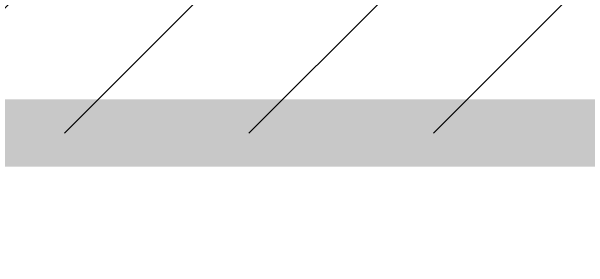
# Model space of a CAD drawing. Header units: millimetres. Extents: x 4133871 to 4440428, y -545651 to -495191.
# Drawn here: x 4277858.5 to 4278331, y -501833.1 to -501623.6 of the extents above; entities that cross this region are included whole.
import ezdxf

# ---------------------------------------------------------------- set-up
doc = ezdxf.new("R2010")
doc.units = ezdxf.units.MM
doc.header["$LTSCALE"] = 60
doc.layers.add('3', color=3, linetype='Continuous')

msp = doc.modelspace()

# ---------------------------------------------------------------- hatches: boundary and pattern name
at = {"layer": '3'}
h = msp.add_hatch(dxfattribs=at)
h.set_pattern_fill('ANSI31', color=256, scale=855.36)
h.set_pattern_definition([(45, (64725.06, -107751.94), (-75.603857, 75.603857), [])])
h.paths.add_polyline_path([(4276337.71, -500083.05), (4276517.71, -500083.05), (4276517.71, -499723.05), (4277057.71, -499723.05), (4277057.71, -499543.05), (4278157.71, -499543.05), (4278157.71, -499665.45), (4278998.07, -499665.45), (4278998.07, -500263.05), (4279057.71, -500263.05), (4279057.71, -501723.05), (4277806.71, -501723.05), (4277806.71, -501727.55), (4277797.71, -501727.55), (4277797.71, -501903.05), (4277237.71, -501903.05), (4277237.71, -501543.05), (4276877.71, -501543.05), (4276877.71, -501183.05), (4276517.71, -501183.05), (4276517.71, -500823.05), (4275977.71, -500823.05), (4275977.71, -500443.05), (4276337.71, -500443.05)])

# ---------------------------------------------------------------- linework, layer by layer
at = {"layer": '3', "const_width": 55}
msp.add_lwpolyline([(4276337.71, -500083.05), (4276517.71, -500083.05), (4276517.71, -499723.05), (4277057.71, -499723.05), (4277057.71, -499543.05), (4278157.71, -499543.05), (4278157.71, -499665.45), (4278998.07, -499665.45), (4278998.07, -500263.05), (4279057.71, -500263.05), (4279057.71, -501723.05), (4277806.71, -501723.05), (4277806.71, -501727.55), (4277797.71, -501727.55), (4277797.71, -501903.05), (4277237.71, -501903.05), (4277237.71, -501543.05), (4276877.71, -501543.05), (4276877.71, -501183.05), (4276517.71, -501183.05), (4276517.71, -500823.05), (4275977.71, -500823.05), (4275977.71, -500443.05), (4276337.71, -500443.05)], close=True, dxfattribs=at)

doc.saveas('drawing.dxf')
